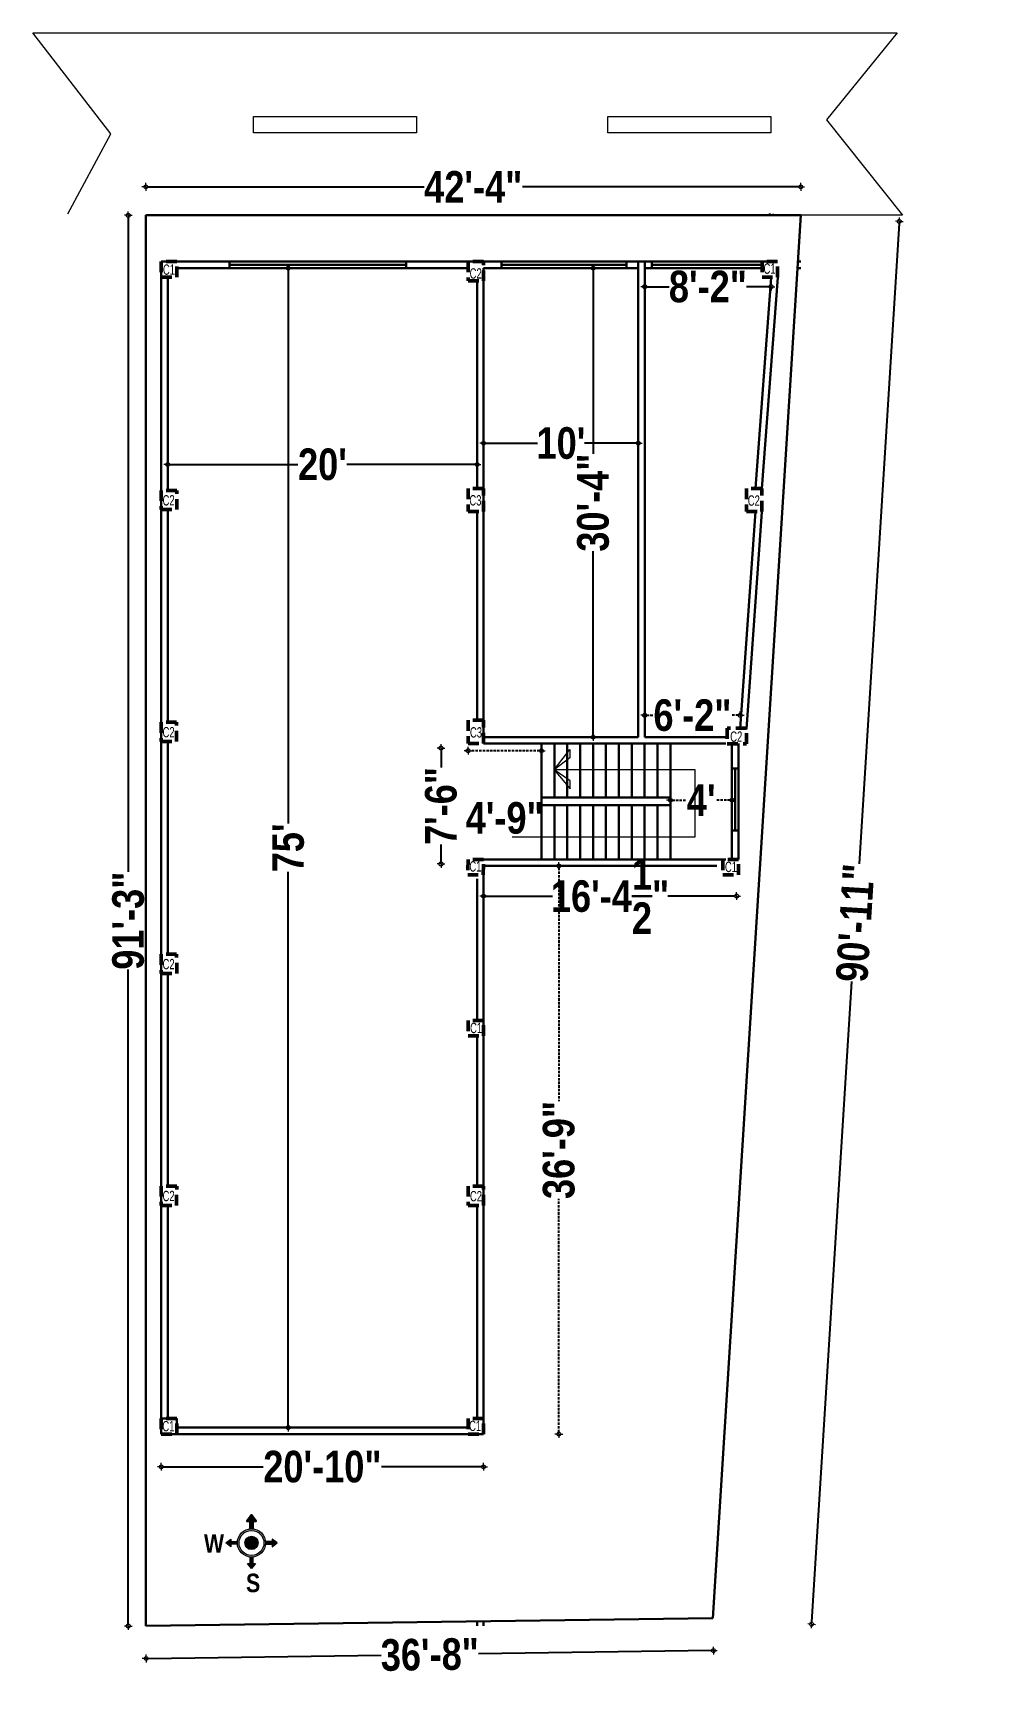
# Model space of a CAD drawing. Header units: inches. Extents: x 64086 to 138972, y -13497 to 16809.
# Drawn here: x 101070 to 101803, y -9722 to -8446 of the extents above; entities that cross this region are included whole.
import ezdxf

# ---------------------------------------------------------------- set-up
doc = ezdxf.new("R2010")
doc.units = ezdxf.units.IN
doc.header["$LTSCALE"] = 0.5
doc.header["$MEASUREMENT"] = 0
doc.header["$PDMODE"] = 2
doc.linetypes.add('DASHED', pattern=[0.75, 0.5, -0.25])
doc.linetypes.add('DASHED2', pattern=[0.375, 0.25, -0.125])
for name, color, linetype, lineweight in [('A-LINE', 252, 'Continuous', 15), ('A-TAXT', 250, 'Continuous', 25), ('Boundary', 6, 'DASHED', 50), ('DIM', 5, 'Continuous', 13), ('Light fixture', 5, 'Continuous', 13), ('pile', 243, 'DASHED2', 20), ('plant', 70, 'Continuous', 5), ('railing', 30, 'Continuous', 15), ('Sheet', 7, 'Continuous', 30), ('WALL', 7, 'Continuous', 30)]:
    doc.layers.add(name, color=color, linetype=linetype, lineweight=lineweight)
doc.layers.add('TEX', color=7, linetype='Continuous')
doc.styles.get("Standard").update_dxf_attribs({"font": 'ARIALNB.TTF'})
doc.styles.add('STYLE1', font='ARIALN.TTF', dxfattribs={"width": 0.8})
doc.dimstyles.new('Column Dim', dxfattribs={"dimtxt": 9, "dimasz": 1.5, "dimexe": 13.25, "dimexo": 11, "dimgap": 1, "dimtad": 0, "dimdec": 1, "dimzin": 0, "dimdsep": 46, "dimlunit": 4, "dimtxsty": 'Standard', "dimblk": 'DIM', "dimcen": 0, "dimse1": 1, "dimse2": 1, "dimclrd": 5, "dimclre": 5, "dimclrt": 7, "dimadec": 0, "dimazin": 0, "dimtfac": 1, "dimtdec": 1, "dimtofl": 0, "dimtmove": 2, "dimatfit": 3, "dimldrblk": 'DIM', "dimfxl": 1, "dimtolj": 1, "dimtzin": 0, "dimarcsym": 0})

# ---------------------------------------------------------------- blocks, each defined once
blk = doc.blocks.new('DIM')
at = {"layer": 'DIM'}
for q in [(-2, 0), (0, 2), (0, -2), (2, 0)]:
    blk.add_line((0, 0), q, dxfattribs=at)
blk.add_circle((0, 0), 1, dxfattribs=at)
blk = doc.blocks.new('*D670')
at = {"layer": 'Defpoints', "color": 0, "lineweight": 30, "ltscale": 15, "transparency": 16777216}
for p in [(101665.1, -8565.8), (101157.1, -8587.9), (101665.1, -8587.9)]:
    blk.add_point(p, dxfattribs=at)
at = {"layer": 'Sheet', "color": 5, "lineweight": -2, "ltscale": 15, "transparency": 16777216}
for p, q in [((101158.6, -8565.8), (101373, -8565.8)), ((101663.6, -8565.8), (101449.2, -8565.8))]:
    blk.add_line(p, q, dxfattribs=at)
at = {"layer": 'Sheet', "color": 5, "lineweight": -2, "ltscale": 15, "transparency": 16777216, "xscale": 1.5, "yscale": 1.5, "zscale": 1.5, "rotation": 180}
blk.add_blockref('DIM', (101157.1, -8565.8), dxfattribs=at)
at = {"layer": 'Sheet', "color": 5, "lineweight": -2, "ltscale": 15, "transparency": 16777216, "xscale": 1.5, "yscale": 1.5, "zscale": 1.5}
blk.add_blockref('DIM', (101665.1, -8565.8), dxfattribs=at)
at = {"layer": 'Sheet', "color": 7, "lineweight": 30, "ltscale": 15, "transparency": 16777216, "insert": (101411.1, -8565.8), "char_height": 24.5, "attachment_point": 5}
blk.add_mtext('\\A1;42\'-4"', dxfattribs=at)
blk = doc.blocks.new('*D671')
at = {"layer": 'Defpoints', "color": 0, "lineweight": 30, "ltscale": 15, "transparency": 16777216}
for p in [(101665.1, -8587.9), (101597, -9676.7), (101673.5, -9681.5)]:
    blk.add_point(p, dxfattribs=at)
at = {"layer": 'Sheet', "color": 5, "lineweight": -2, "ltscale": 15, "transparency": 16777216}
for p, q in [((101741.4, -8594.1), (101710.4, -9091.4)), ((101673.6, -9680), (101704.7, -9182.7))]:
    blk.add_line(p, q, dxfattribs=at)
at = {"layer": 'Sheet', "color": 5, "lineweight": -2, "ltscale": 15, "transparency": 16777216, "xscale": 1.5, "yscale": 1.5, "zscale": 1.5}
for p, rotation in [((101741.5, -8592.6), 86.42430191291139), ((101673.5, -9681.5), 266.4243019129113)]:
    blk.add_blockref('DIM', p, dxfattribs=dict(at, rotation=rotation))
at = {"layer": 'Sheet', "color": 7, "lineweight": 30, "ltscale": 15, "transparency": 16777216, "insert": (101707.5, -9137.1), "char_height": 24.5, "attachment_point": 5, "rotation": 86.4243}
blk.add_mtext('\\A1;90\'-11"', dxfattribs=at)
blk = doc.blocks.new('*D672')
at = {"layer": 'Defpoints', "color": 0, "lineweight": 30, "ltscale": 15, "transparency": 16777216}
for p in [(101597, -9676.7), (101157.1, -9682.9), (101597.4, -9702)]:
    blk.add_point(p, dxfattribs=at)
at = {"layer": 'Sheet', "color": 5, "lineweight": -2, "ltscale": 15, "transparency": 16777216}
for p, q in [((101158.9, -9708.1), (101339.6, -9705.6)), ((101595.9, -9702), (101415.2, -9704.6))]:
    blk.add_line(p, q, dxfattribs=at)
at = {"layer": 'Sheet', "color": 5, "lineweight": -2, "ltscale": 15, "transparency": 16777216, "xscale": 1.5, "yscale": 1.5, "zscale": 1.5}
for p, rotation in [((101157.4, -9708.1), 180.7974633505945), ((101597.4, -9702), 0.7974633505945603)]:
    blk.add_blockref('DIM', p, dxfattribs=dict(at, rotation=rotation))
at = {"layer": 'Sheet', "color": 7, "lineweight": 30, "ltscale": 15, "transparency": 16777216, "insert": (101377.4, -9705.1), "char_height": 24.5, "attachment_point": 5, "rotation": 0.7975}
blk.add_mtext('\\A1;36\'-8"', dxfattribs=at)
blk = doc.blocks.new('*D673')
at = {"layer": 'Defpoints', "color": 0, "lineweight": 30, "ltscale": 15, "transparency": 16777216}
for p in [(101143.5, -8587.9), (101157.1, -8587.9), (101157.1, -9682.9)]:
    blk.add_point(p, dxfattribs=at)
at = {"layer": 'Sheet', "color": 5, "lineweight": -2, "ltscale": 15, "transparency": 16777216}
for p, q in [((101143.5, -8589.4), (101143.5, -9097.4)), ((101143.5, -9681.4), (101143.5, -9173.3))]:
    blk.add_line(p, q, dxfattribs=at)
at = {"layer": 'Sheet', "color": 5, "lineweight": -2, "ltscale": 15, "transparency": 16777216, "xscale": 1.5, "yscale": 1.5, "zscale": 1.5}
for p, rotation in [((101143.5, -8587.9), 90), ((101143.5, -9682.9), 270)]:
    blk.add_blockref('DIM', p, dxfattribs=dict(at, rotation=rotation))
at = {"layer": 'Sheet', "color": 7, "lineweight": 30, "ltscale": 15, "transparency": 16777216, "insert": (101143.5, -9135.4), "char_height": 24.5, "attachment_point": 5, "rotation": 90}
blk.add_mtext('\\A1;91\'-3"', dxfattribs=at)
blk = doc.blocks.new('*D682')
at = {"layer": 'Defpoints', "color": 0, "lineweight": 30, "ltscale": 15, "transparency": 16777216}
for p in [(101202.6, -8628.9), (101202.6, -9528.9), (101267.6, -9528.9)]:
    blk.add_point(p, dxfattribs=at)
at = {"layer": 'railing', "color": 5, "lineweight": -2, "ltscale": 15, "transparency": 16777216}
for p, q in [((101267.6, -8630.4), (101267.6, -9060.1)), ((101267.6, -9527.4), (101267.6, -9097.6))]:
    blk.add_line(p, q, dxfattribs=at)
at = {"layer": 'railing', "color": 5, "lineweight": -2, "ltscale": 15, "transparency": 16777216, "xscale": 1.5, "yscale": 1.5, "zscale": 1.5}
for p, rotation in [((101267.6, -8628.9), 90), ((101267.6, -9528.9), 270)]:
    blk.add_blockref('DIM', p, dxfattribs=dict(at, rotation=rotation))
at = {"layer": 'railing', "color": 7, "lineweight": 30, "ltscale": 15, "transparency": 16777216, "insert": (101267.6, -9078.9), "char_height": 24.5, "attachment_point": 5, "rotation": 90}
blk.add_mtext("\\A1;75'", dxfattribs=at)
blk = doc.blocks.new('*D683')
at = {"layer": 'Defpoints', "color": 0, "lineweight": 30, "ltscale": 15, "transparency": 16777216}
for p in [(101174.1, -8771.8), (101414.1, -8771.8), (101414.1, -8781.3)]:
    blk.add_point(p, dxfattribs=at)
at = {"layer": 'railing', "color": 5, "lineweight": -2, "ltscale": 15, "transparency": 16777216}
for p, q in [((101175.6, -8781.3), (101275.1, -8781.3)), ((101412.6, -8781.3), (101313.1, -8781.3))]:
    blk.add_line(p, q, dxfattribs=at)
at = {"layer": 'railing', "color": 5, "lineweight": -2, "ltscale": 15, "transparency": 16777216, "xscale": 1.5, "yscale": 1.5, "zscale": 1.5, "rotation": 180}
blk.add_blockref('DIM', (101174.1, -8781.3), dxfattribs=at)
at = {"layer": 'railing', "color": 5, "lineweight": -2, "ltscale": 15, "transparency": 16777216, "xscale": 1.5, "yscale": 1.5, "zscale": 1.5}
blk.add_blockref('DIM', (101414.1, -8781.3), dxfattribs=at)
at = {"layer": 'railing', "color": 7, "lineweight": 30, "ltscale": 15, "transparency": 16777216, "insert": (101294.1, -8781.3), "char_height": 24.5, "attachment_point": 5}
blk.add_mtext("\\A1;20'", dxfattribs=at)
blk = doc.blocks.new('*D684')
at = {"layer": 'Defpoints', "color": 0, "lineweight": 30, "ltscale": 15, "transparency": 16777216}
for p in [(101539.1, -8764.8), (101419.1, -8781.3), (101539.1, -8781.3)]:
    blk.add_point(p, dxfattribs=at)
at = {"layer": 'railing', "color": 5, "lineweight": -2, "ltscale": 15, "transparency": 16777216}
for p, q in [((101420.6, -8764.8), (101460.9, -8764.8)), ((101537.6, -8764.8), (101497.3, -8764.8))]:
    blk.add_line(p, q, dxfattribs=at)
at = {"layer": 'railing', "color": 5, "lineweight": -2, "ltscale": 15, "transparency": 16777216, "xscale": 1.5, "yscale": 1.5, "zscale": 1.5, "rotation": 180}
blk.add_blockref('DIM', (101419.1, -8764.8), dxfattribs=at)
at = {"layer": 'railing', "color": 5, "lineweight": -2, "ltscale": 15, "transparency": 16777216, "xscale": 1.5, "yscale": 1.5, "zscale": 1.5}
blk.add_blockref('DIM', (101539.1, -8764.8), dxfattribs=at)
at = {"layer": 'railing', "color": 7, "lineweight": 30, "ltscale": 15, "transparency": 16777216, "insert": (101479.1, -8764.8), "char_height": 24.5, "attachment_point": 5}
blk.add_mtext("\\A1;10'", dxfattribs=at)
blk = doc.blocks.new('*D685')
at = {"layer": 'Defpoints', "color": 0, "lineweight": 30, "ltscale": 15, "transparency": 16777216}
for p in [(101491.1, -8628.9), (101487.5, -8992.9), (101504.1, -8992.9)]:
    blk.add_point(p, dxfattribs=at)
at = {"layer": 'railing', "color": 5, "lineweight": -2, "ltscale": 15, "transparency": 16777216}
for p, q in [((101504.1, -8630.4), (101504.1, -8773)), ((101504.1, -8991.4), (101504.1, -8848.7))]:
    blk.add_line(p, q, dxfattribs=at)
at = {"layer": 'railing', "color": 5, "lineweight": -2, "ltscale": 15, "transparency": 16777216, "xscale": 1.5, "yscale": 1.5, "zscale": 1.5}
for p, rotation in [((101504.1, -8628.9), 90), ((101504.1, -8992.9), 270)]:
    blk.add_blockref('DIM', p, dxfattribs=dict(at, rotation=rotation))
at = {"layer": 'railing', "color": 7, "lineweight": 30, "ltscale": 15, "transparency": 16777216, "insert": (101504.1, -8810.9), "char_height": 24.5, "attachment_point": 5, "rotation": 90}
blk.add_mtext('\\A1;30\'-4"', dxfattribs=at)
blk = doc.blocks.new('*D686')
at = {"layer": 'Defpoints', "color": 0, "lineweight": 30, "ltscale": 15, "transparency": 16777216}
for p in [(101544.1, -8641.9), (101544.1, -8643.3), (101642.1, -8641.9)]:
    blk.add_point(p, dxfattribs=at)
at = {"layer": 'railing', "color": 5, "lineweight": -2, "ltscale": 15, "transparency": 16777216}
for p, q in [((101545.6, -8643.3), (101563.1, -8643.3)), ((101640.6, -8643.3), (101623.1, -8643.3))]:
    blk.add_line(p, q, dxfattribs=at)
at = {"layer": 'railing', "color": 5, "lineweight": -2, "ltscale": 15, "transparency": 16777216, "xscale": 1.5, "yscale": 1.5, "zscale": 1.5, "rotation": 180}
blk.add_blockref('DIM', (101544.1, -8643.3), dxfattribs=at)
at = {"layer": 'railing', "color": 5, "lineweight": -2, "ltscale": 15, "transparency": 16777216, "xscale": 1.5, "yscale": 1.5, "zscale": 1.5}
blk.add_blockref('DIM', (101642.1, -8643.3), dxfattribs=at)
at = {"layer": 'railing', "color": 7, "lineweight": 30, "ltscale": 15, "transparency": 16777216, "insert": (101593.1, -8643.3), "char_height": 24.5, "attachment_point": 5}
blk.add_mtext('\\A1;8\'-2"', dxfattribs=at)
blk = doc.blocks.new('*D688')
at = {"layer": 'Defpoints', "color": 0, "lineweight": 30, "ltscale": 15, "transparency": 16777216}
for p in [(101386.1, -9001.4), (101386.1, -9091.4), (101386.1, -9091.4)]:
    blk.add_point(p, dxfattribs=at)
at = {"layer": 'railing', "color": 5, "lineweight": -2, "ltscale": 15, "transparency": 16777216}
for p, q in [((101386.1, -9002.9), (101386.1, -9016.4)), ((101386.1, -9089.9), (101386.1, -9076.4))]:
    blk.add_line(p, q, dxfattribs=at)
at = {"layer": 'railing', "color": 5, "lineweight": -2, "ltscale": 15, "transparency": 16777216, "xscale": 1.5, "yscale": 1.5, "zscale": 1.5}
for p, rotation in [((101386.1, -9001.4), 90), ((101386.1, -9091.4), 270)]:
    blk.add_blockref('DIM', p, dxfattribs=dict(at, rotation=rotation))
at = {"layer": 'railing', "color": 7, "lineweight": 30, "ltscale": 15, "transparency": 16777216, "insert": (101386.1, -9046.4), "char_height": 24.5, "attachment_point": 5, "rotation": 90}
blk.add_mtext('\\A1;7\'-6"', dxfattribs=at)
blk = doc.blocks.new('*D689')
at = {"layer": 'Defpoints', "color": 0, "lineweight": 30, "ltscale": 15, "transparency": 16777216}
for p in [(101419.1, -8997.9), (101615.4, -9087.9), (101615.4, -9116.3)]:
    blk.add_point(p, dxfattribs=at)
at = {"layer": 'railing', "color": 5, "lineweight": -2, "ltscale": 15, "transparency": 16777216}
for p, q in [((101420.6, -9116.3), (101472.5, -9116.3)), ((101613.9, -9116.3), (101561.9, -9116.3))]:
    blk.add_line(p, q, dxfattribs=at)
at = {"layer": 'railing', "color": 5, "lineweight": -2, "ltscale": 15, "transparency": 16777216, "xscale": 1.5, "yscale": 1.5, "zscale": 1.5, "rotation": 180}
blk.add_blockref('DIM', (101419.1, -9116.3), dxfattribs=at)
at = {"layer": 'railing', "color": 5, "lineweight": -2, "ltscale": 15, "transparency": 16777216, "xscale": 1.5, "yscale": 1.5, "zscale": 1.5}
blk.add_blockref('DIM', (101615.4, -9116.3), dxfattribs=at)
at = {"layer": 'railing', "color": 7, "lineweight": 30, "ltscale": 15, "transparency": 16777216, "insert": (101517.2, -9116.3), "char_height": 24.5, "attachment_point": 5}
blk.add_mtext('\\A1;16\'-4{\\H1x;\\S1/2;}"', dxfattribs=at)
blk = doc.blocks.new('*D690')
at = {"layer": 'Defpoints', "color": 0, "lineweight": 30, "ltscale": 15, "transparency": 16777216}
for p in [(101169.1, -9533.9), (101419.1, -9533.9), (101419.1, -9559.3)]:
    blk.add_point(p, dxfattribs=at)
at = {"layer": 'railing', "color": 5, "lineweight": -2, "ltscale": 15, "transparency": 16777216}
for p, q in [((101170.6, -9559.3), (101248.2, -9559.3)), ((101417.6, -9559.3), (101339.9, -9559.3))]:
    blk.add_line(p, q, dxfattribs=at)
at = {"layer": 'railing', "color": 5, "lineweight": -2, "ltscale": 15, "transparency": 16777216, "xscale": 1.5, "yscale": 1.5, "zscale": 1.5, "rotation": 180}
blk.add_blockref('DIM', (101169.1, -9559.3), dxfattribs=at)
at = {"layer": 'railing', "color": 5, "lineweight": -2, "ltscale": 15, "transparency": 16777216, "xscale": 1.5, "yscale": 1.5, "zscale": 1.5}
blk.add_blockref('DIM', (101419.1, -9559.3), dxfattribs=at)
at = {"layer": 'railing', "color": 7, "lineweight": 30, "ltscale": 15, "transparency": 16777216, "insert": (101294.1, -9559.3), "char_height": 24.5, "attachment_point": 5}
blk.add_mtext('\\A1;20\'-10"', dxfattribs=at)
blk = doc.blocks.new('*D698')
at = {"layer": 'Defpoints', "color": 0, "lineweight": 30, "ltscale": 15, "transparency": 16777216}
for p in [(101414.1, -9092.9), (102163.8, -9316.1), (102131.5, -9522.1), (102163.8, -9522.1), (101414.1, -9533.9), (101477.5, -9533.9)]:
    blk.add_point(p, dxfattribs=at)
at = {"layer": 'pile', "color": 5, "lineweight": -2, "ltscale": 15, "transparency": 16777216}
for p, q in [((101477.5, -9094.4), (101477.5, -9275.5)), ((101477.5, -9532.4), (101477.5, -9351.2))]:
    blk.add_line(p, q, dxfattribs=at)
at = {"layer": 'plant', "color": 5, "lineweight": -2, "ltscale": 15, "transparency": 16777216}
for p, q in [((102131.5, -9317.6), (102131.5, -9381.8)), ((102131.5, -9520.6), (102131.5, -9456.3))]:
    blk.add_line(p, q, dxfattribs=at)
at = {"layer": 'pile', "color": 5, "lineweight": -2, "ltscale": 15, "transparency": 16777216, "xscale": 1.5, "yscale": 1.5, "zscale": 1.5}
for p, rotation in [((101477.5, -9092.9), 90), ((101477.5, -9533.9), 270)]:
    blk.add_blockref('DIM', p, dxfattribs=dict(at, rotation=rotation))
at = {"layer": 'plant', "color": 5, "lineweight": -2, "ltscale": 15, "transparency": 16777216, "xscale": 1.5, "yscale": 1.5, "zscale": 1.5}
for p, rotation in [((102131.5, -9316.1), 90), ((102131.5, -9522.1), 270)]:
    blk.add_blockref('DIM', p, dxfattribs=dict(at, rotation=rotation))
at = {"layer": 'pile', "color": 7, "lineweight": 30, "ltscale": 15, "transparency": 16777216, "insert": (101477.5, -9313.4), "char_height": 24.5, "attachment_point": 5, "rotation": 90}
blk.add_mtext('\\A1;36\'-9"', dxfattribs=at)
at = {"layer": 'plant', "color": 7, "lineweight": 30, "ltscale": 15, "transparency": 16777216, "insert": (102131.5, -9419.1), "char_height": 24.5, "attachment_point": 5, "rotation": 90}
blk.add_mtext('\\A1;17\'-2"', dxfattribs=at)
blk = doc.blocks.new('*D699')
at = {"layer": 'Defpoints', "color": 0, "lineweight": 30, "ltscale": 15, "transparency": 16777216}
for p in [(101564, -9007.4), (101611.8, -9007.4), (101611.8, -9041.9), (102125, -9091.1), (102163.8, -9091.1), (102163.8, -9298.1)]:
    blk.add_point(p, dxfattribs=at)
at = {"layer": 'pile', "color": 5, "lineweight": -2, "ltscale": 15, "transparency": 16777216}
for p, q in [((101565.5, -9041.9), (101576.6, -9041.9)), ((101610.3, -9041.9), (101599.1, -9041.9))]:
    blk.add_line(p, q, dxfattribs=at)
at = {"layer": 'plant', "color": 5, "lineweight": -2, "ltscale": 15, "transparency": 16777216}
for p, q in [((102125, -9092.6), (102125, -9157.3)), ((102125, -9296.6), (102125, -9231.8))]:
    blk.add_line(p, q, dxfattribs=at)
at = {"layer": 'pile', "color": 5, "lineweight": -2, "ltscale": 15, "transparency": 16777216, "xscale": 1.5, "yscale": 1.5, "zscale": 1.5, "rotation": 180}
blk.add_blockref('DIM', (101564, -9041.9), dxfattribs=at)
at = {"layer": 'pile', "color": 5, "lineweight": -2, "ltscale": 15, "transparency": 16777216, "xscale": 1.5, "yscale": 1.5, "zscale": 1.5}
blk.add_blockref('DIM', (101611.8, -9041.9), dxfattribs=at)
at = {"layer": 'plant', "color": 5, "lineweight": -2, "ltscale": 15, "transparency": 16777216, "xscale": 1.5, "yscale": 1.5, "zscale": 1.5}
for p, rotation in [((102125, -9091.1), 90), ((102125, -9298.1), 270)]:
    blk.add_blockref('DIM', p, dxfattribs=dict(at, rotation=rotation))
at = {"layer": 'pile', "color": 7, "lineweight": 30, "ltscale": 15, "transparency": 16777216, "insert": (101587.9, -9041.9), "char_height": 24.5, "attachment_point": 5}
blk.add_mtext("\\A1;4'", dxfattribs=at)
at = {"layer": 'plant', "color": 7, "lineweight": 30, "ltscale": 15, "transparency": 16777216, "insert": (102125, -9194.6), "char_height": 24.5, "attachment_point": 5, "rotation": 90}
blk.add_mtext('\\A1;17\'-3"', dxfattribs=at)
blk = doc.blocks.new('*D700')
at = {"layer": 'Defpoints', "color": 0, "lineweight": 30, "ltscale": 15, "transparency": 16777216}
for p in [(102109, -8869.1), (102163.8, -8869.1), (101407.1, -8997.9), (101407.1, -9003.5), (101464, -8997.9), (102163.8, -9067.1)]:
    blk.add_point(p, dxfattribs=at)
at = {"layer": 'pile', "color": 5, "lineweight": -2, "ltscale": 15, "transparency": 16777216}
blk.add_line((101462.5, -9003.5), (101408.6, -9003.5), dxfattribs=at)
at = {"layer": 'plant', "color": 5, "lineweight": -2, "ltscale": 15, "transparency": 16777216}
for p, q in [((102109, -8870.6), (102109, -8930.8)), ((102109, -9065.6), (102109, -9005.3))]:
    blk.add_line(p, q, dxfattribs=at)
at = {"layer": 'pile', "color": 5, "lineweight": -2, "ltscale": 15, "transparency": 16777216, "xscale": 1.5, "yscale": 1.5, "zscale": 1.5, "rotation": 180}
blk.add_blockref('DIM', (101407.1, -9003.5), dxfattribs=at)
at = {"layer": 'pile', "color": 5, "lineweight": -2, "ltscale": 15, "transparency": 16777216, "xscale": 1.5, "yscale": 1.5, "zscale": 1.5}
blk.add_blockref('DIM', (101464, -9003.5), dxfattribs=at)
at = {"layer": 'plant', "color": 5, "lineweight": -2, "ltscale": 15, "transparency": 16777216, "xscale": 1.5, "yscale": 1.5, "zscale": 1.5}
for p, rotation in [((102109, -8869.1), 90), ((102109, -9067.1), 270)]:
    blk.add_blockref('DIM', p, dxfattribs=dict(at, rotation=rotation))
at = {"layer": 'pile', "color": 7, "lineweight": 30, "ltscale": 15, "transparency": 16777216, "insert": (101435.5, -9055.8), "char_height": 24.5, "attachment_point": 5}
blk.add_mtext('\\A1;4\'-9"', dxfattribs=at)
at = {"layer": 'plant', "color": 7, "lineweight": 30, "ltscale": 15, "transparency": 16777216, "insert": (102109, -8968.1), "char_height": 24.5, "attachment_point": 5, "rotation": 90}
blk.add_mtext('\\A1;16\'-6"', dxfattribs=at)
blk = doc.blocks.new('*D703')
at = {"layer": 'Defpoints', "color": 0, "lineweight": 30, "ltscale": 15, "transparency": 16777216}
for p in [(102391.8, -8642.1), (102342.1, -8845.6), (102377.2, -8848.1), (101544.1, -8976), (101544.1, -8986.3), (101618.1, -8986.3)]:
    blk.add_point(p, dxfattribs=at)
at = {"layer": 'pile', "color": 5, "lineweight": -2, "ltscale": 15, "transparency": 16777216}
for p, q in [((101545.6, -8976), (101551.1, -8976)), ((101616.6, -8976), (101611.1, -8976))]:
    blk.add_line(p, q, dxfattribs=at)
at = {"layer": 'plant', "color": 5, "lineweight": -2, "ltscale": 15, "transparency": 16777216}
for p, q in [((102356.6, -8641.1), (102352.6, -8698)), ((102342.2, -8844.1), (102346.2, -8787.2))]:
    blk.add_line(p, q, dxfattribs=at)
at = {"layer": 'pile', "color": 5, "lineweight": -2, "ltscale": 15, "transparency": 16777216, "xscale": 1.5, "yscale": 1.5, "zscale": 1.5, "rotation": 180}
blk.add_blockref('DIM', (101544.1, -8976), dxfattribs=at)
at = {"layer": 'pile', "color": 5, "lineweight": -2, "ltscale": 15, "transparency": 16777216, "xscale": 1.5, "yscale": 1.5, "zscale": 1.5}
blk.add_blockref('DIM', (101618.1, -8976), dxfattribs=at)
at = {"layer": 'plant', "color": 5, "lineweight": -2, "ltscale": 15, "transparency": 16777216, "xscale": 1.5, "yscale": 1.5, "zscale": 1.5}
for p, rotation in [((102356.7, -8639.6), 85.93314187340874), ((102342.1, -8845.6), 265.9331418734088)]:
    blk.add_blockref('DIM', p, dxfattribs=dict(at, rotation=rotation))
at = {"layer": 'pile', "color": 7, "lineweight": 30, "ltscale": 15, "transparency": 16777216, "insert": (101581.1, -8976), "char_height": 24.5, "attachment_point": 5}
blk.add_mtext('\\A1;6\'-2"', dxfattribs=at)
at = {"layer": 'plant', "color": 7, "lineweight": 30, "ltscale": 15, "transparency": 16777216, "insert": (102349.4, -8742.6), "char_height": 24.5, "attachment_point": 5, "rotation": 85.9331}
blk.add_mtext('\\A1;17\'-2{\\H1x;\\S1/2;}"', dxfattribs=at)

msp = doc.modelspace()

# ---------------------------------------------------------------- hatches: boundary and pattern name
at = {"layer": 'A-LINE', "ltscale": 5}
for color, points in [(1, [(101237.88, -9607.49, -0.0230145), (101239.09, -9607.44, -0.0230145), (101240.3, -9607.49), (101240.3, -9601.43), (101242.71, -9601.43), (101239.09, -9596.64), (101235.46, -9601.43), (101237.88, -9601.43)]), (256, [(101228.18, -9617.38, 0.0460534), (101228.18, -9619.4), (101223.13, -9619.4), (101223.13, -9621.41), (101219.14, -9618.39), (101223.13, -9615.37), (101223.13, -9617.38)]), (1, [(101239.09, -9614.52, 1), (101239.09, -9622.26, 1)]), (256, [(101249.99, -9617.38, -0.0460534), (101249.99, -9619.4), (101255.04, -9619.4), (101255.04, -9621.41), (101259.04, -9618.39), (101255.04, -9615.37), (101255.04, -9617.38)]), (256, [(101238.08, -9629.3, 0.0460534), (101240.09, -9629.3), (101240.09, -9634.35), (101242.11, -9634.35), (101239.09, -9638.34), (101236.07, -9634.35), (101238.08, -9634.35)])]:
    msp.add_hatch(color=color, dxfattribs=at).paths.add_polyline_path(points)
h = msp.add_hatch(color=256, dxfattribs=at)
h.paths.add_polyline_path([(101228.13, -9618.39), (101229.42, -9618.39, -0.4142136), (101239.09, -9608.73), (101239.09, -9607.44, 0.4142136)])
h.paths.add_polyline_path([(101229.42, -9618.39), (101228.13, -9618.39, 0.4142136), (101239.09, -9629.34), (101239.09, -9628.06, -0.4142136)])
h.paths.add_polyline_path([(101250.04, -9618.39), (101248.75, -9618.39, -0.4142136), (101239.09, -9628.06), (101239.09, -9629.34, 0.4142136)])
h.paths.add_polyline_path([(101248.75, -9618.39), (101250.04, -9618.39, 0.4142136), (101239.09, -9607.44), (101239.09, -9608.73, -0.4142136)])
h = msp.add_hatch(color=256, dxfattribs=at)
h.paths.add_polyline_path([(101235.22, -9618.39), (101233.93, -9618.39, 0.4142136), (101239.09, -9623.54), (101239.09, -9622.26, -0.4142136)])
h.paths.add_polyline_path([(101239.09, -9622.26), (101239.09, -9623.54, 0.4142136), (101244.24, -9618.39), (101242.95, -9618.39, -0.4142136)])
h.paths.add_polyline_path([(101242.95, -9618.39), (101244.24, -9618.39, 0.4142136), (101239.09, -9613.24), (101239.09, -9614.52, -0.4142136)])
h.paths.add_polyline_path([(101239.09, -9614.52), (101239.09, -9613.24, 0.4142136), (101233.93, -9618.39), (101235.22, -9618.39, -0.4142136)])

# ---------------------------------------------------------------- linework, layer by layer
for points in [[(101228.18, -9619.4), (101223.13, -9619.4), (101223.13, -9621.41), (101219.14, -9618.39), (101223.13, -9615.37), (101223.13, -9617.38), (101228.18, -9617.38)], [(101249.99, -9619.4), (101255.04, -9619.4), (101255.04, -9621.41), (101259.04, -9618.39), (101255.04, -9615.37), (101255.04, -9617.38), (101249.99, -9617.38)], [(101240.09, -9629.3), (101240.09, -9634.35), (101242.11, -9634.35), (101239.09, -9638.34), (101236.07, -9634.35), (101238.08, -9634.35), (101238.08, -9629.3)]]:
    msp.add_lwpolyline(points, dxfattribs=at)
for radius in [10.95, 9.66, 5.15, 3.87]:
    msp.add_circle((101239.09, -9618.39), radius, dxfattribs=at)
at = {"layer": 'A-TAXT', "color": 1}
msp.add_lwpolyline([(101240.3, -9607.49), (101240.3, -9601.43), (101242.71, -9601.43), (101239.09, -9596.64), (101235.46, -9601.43), (101237.88, -9601.43), (101237.88, -9607.49)], dxfattribs=at)
at = {"layer": 'Boundary', "color": 1, "ltscale": 33}
for points in [[(101169.07, -8635.87), (101181.07, -8635.87), (101181.07, -8623.87), (101169.07, -8623.87)], [(101407.07, -8638.87), (101419.07, -8638.87), (101419.07, -8623.87), (101407.07, -8623.87)], [(101635.07, -8635.87), (101647.07, -8635.87), (101647.07, -8623.87), (101635.07, -8623.87)], [(101407.07, -8817.87), (101419.07, -8817.87), (101419.07, -8799.87), (101407.07, -8799.87)], [(101623, -8817.87), (101635, -8817.87), (101635, -8799.87), (101623, -8799.87)], [(101169.07, -8816.37), (101181.07, -8816.37), (101181.07, -8801.37), (101169.07, -8801.37)], [(101168.98, -8996.37), (101180.98, -8996.37), (101181.04, -8981.37), (101169.04, -8981.37)], [(101407.07, -8997.87), (101419.07, -8997.87), (101419.07, -8979.87), (101407.07, -8979.87)], [(101623.1, -8998.08), (101623.12, -8986.08), (101608.12, -8986.02), (101608.1, -8998.02)], [(101406.77, -9099.88), (101418.77, -9099.88), (101419.07, -9087.87), (101407.07, -9087.87)], [(101604.76, -9099.87), (101616.76, -9099.87), (101616.76, -9087.87), (101604.76, -9087.87)], [(101169.07, -9176.37), (101181.07, -9176.37), (101181.04, -9161.37), (101169.04, -9161.37)], [(101407.07, -9224.88), (101419.07, -9224.88), (101419.07, -9212.88), (101407.07, -9212.88)], [(101168.98, -9356.37), (101180.98, -9356.37), (101181.07, -9341.37), (101169.07, -9341.37)], [(101407.07, -9356.37), (101419.07, -9356.37), (101419.07, -9341.37), (101407.07, -9341.37)], [(101169.07, -9533.87), (101181.07, -9533.87), (101181.07, -9521.87), (101169.07, -9521.87)], [(101407.07, -9533.87), (101419.07, -9533.87), (101419.07, -9521.87), (101407.07, -9521.87)]]:
    msp.add_lwpolyline(points, close=True, dxfattribs=at)
at = {"layer": 'Light fixture', "lineweight": 30, "ltscale": 15}
msp.add_line((101614.26, -9017.37), (101614.26, -9065.29), dxfattribs=at)
msp.add_lwpolyline([(101611.76, -9017.37), (101616.76, -9017.37), (101616.76, -9065.29), (101611.76, -9065.29)], close=True, dxfattribs=at)
at = {"layer": 'plant'}
for p, q in [((101069.53, -8446.27), (101740.03, -8446.27)), ((101130.03, -8524.77), (101069.53, -8446.27)), ((101740.03, -8446.27), (101685.03, -8513.77)), ((101685.03, -8513.77), (101744.03, -8587.87)), ((101096.53, -8586.77), (101130.03, -8524.77)), ((101744.03, -8587.87), (101665.07, -8587.87))]:
    msp.add_line(p, q, dxfattribs=at)
for points in [[(101240.53, -8511.27), (101367.03, -8511.27), (101367.03, -8523.77), (101240.53, -8523.77)], [(101515.53, -8511.27), (101642.03, -8511.27), (101642.03, -8523.77), (101515.53, -8523.77)]]:
    msp.add_lwpolyline(points, close=True, dxfattribs=at)
at = {"layer": 'railing', "lineweight": 30, "ltscale": 15}
for p, q in [((101222.07, -8626.37), (101359.07, -8626.37)), ((101433.07, -8626.37), (101530.07, -8626.37)), ((101549.57, -8626.37), (101635.07, -8626.37))]:
    msp.add_line(p, q, dxfattribs=at)
for points in [[(101222.07, -8623.87), (101359.07, -8623.87), (101359.07, -8628.87), (101222.07, -8628.87)], [(101433.07, -8623.87), (101530.07, -8623.87), (101530.07, -8628.87), (101433.07, -8628.87)], [(101549.57, -8623.87), (101635.07, -8623.87), (101635.07, -8628.87), (101549.57, -8628.87)]]:
    msp.add_lwpolyline(points, close=True, dxfattribs=at)
at = {"layer": 'railing'}
msp.add_lwpolyline([(101441.32, -9070.23), (101583.32, -9070.23), (101583.32, -9018.23), (101473.82, -9018.23), (101486.18, -9033.18), (101486.18, -9026.91), (101473.82, -9018.23), (101486, -9002.58), (101486, -9009.08), (101473.82, -9018.23)], dxfattribs=at)
at = {"layer": 'TEX', "lineweight": 30, "ltscale": 15}
msp.add_lwpolyline([(101169.07, -9533.87), (101181.07, -9533.87), (101181.07, -9521.87), (101169.07, -9521.87)], close=True, dxfattribs=at)
at = {"layer": 'WALL', "lineweight": 30, "ltscale": 15}
for p, q in [((101157.07, -8587.87), (101665.07, -8587.87)), ((101157.07, -8587.87), (101157.07, -9682.87)), ((101597.03, -9676.75), (101665.07, -8587.87)), ((101641.03, -8587.87), (101641.12, -8586.37)), ((101644.04, -8587.87), (101644.11, -8586.79)), ((101649.05, -8587.87), (101649.1, -8587.11)), ((101169.07, -8623.87), (101169.07, -9533.87)), ((101169.07, -8623.87), (101646.8, -8623.87)), ((101181.07, -8628.87), (101407.07, -8628.87)), ((101419.07, -8628.87), (101539.07, -8628.87)), ((101419.07, -8628.87), (101419.07, -8997.87)), ((101539.07, -8623.87), (101539.07, -8992.87)), ((101544.07, -8623.87), (101544.07, -8992.87)), ((101544.07, -8628.87), (101635.07, -8628.87)), ((101662.51, -8628.87), (101665.07, -8628.87)), ((101662.82, -8623.87), (101665.07, -8623.87)), ((101662.82, -8623.87), (101665.07, -8623.87)), ((101174.07, -8636.8), (101174.07, -8801.37)), ((101414.07, -8638.87), (101414.07, -8799.87)), ((101642.27, -8636.06), (101630.02, -8799.68)), ((101647.28, -8636.06), (101635.01, -8800.06)), ((101174.07, -8816.37), (101174.07, -8981.37)), ((101174.07, -8817.87), (101174.07, -8844.87)), ((101414.07, -8817.87), (101414.07, -8979.87)), ((101414.07, -8820.87), (101414.07, -8844.87)), ((101630.02, -8817.71), (101618.13, -8986.3)), ((101635.01, -8818.06), (101623.12, -8986.65)), ((101174.07, -8996.37), (101174.07, -9161.37)), ((101174.07, -8997.87), (101174.07, -9069.87)), ((101419.07, -8992.87), (101539.07, -8992.87)), ((101419.07, -8997.87), (101606.98, -8997.87)), ((101463.99, -9087.87), (101463.99, -8997.87)), ((101468.99, -8992.87), (101472.07, -8992.87)), ((101473.99, -9039.87), (101473.99, -8997.87)), ((101483.99, -9039.87), (101483.99, -8997.87)), ((101493.99, -9039.87), (101493.99, -8997.87)), ((101503.99, -9039.87), (101503.99, -8997.87)), ((101513.99, -9039.87), (101513.99, -8997.87)), ((101523.99, -9039.87), (101523.99, -8997.87)), ((101526.15, -8992.87), (101539.07, -8992.87)), ((101533.99, -9039.87), (101533.99, -8997.87)), ((101543.99, -9039.87), (101543.99, -8997.87)), ((101544.07, -8992.87), (101608.11, -8992.87)), ((101553.99, -9039.87), (101553.99, -8997.87)), ((101563.99, -9087.87), (101563.99, -8997.87)), ((101611.76, -9087.86), (101611.76, -8997.86)), ((101616.76, -9087.86), (101616.76, -8997.86)), ((101534.07, -9018.23), (101534.07, -9039.87)), ((101463.99, -9039.87), (101563.99, -9039.87)), ((101463.99, -9045.87), (101563.99, -9045.87)), ((101473.99, -9087.87), (101473.99, -9045.87)), ((101483.99, -9087.87), (101483.99, -9045.87)), ((101493.99, -9087.87), (101493.99, -9045.87)), ((101503.99, -9087.87), (101503.99, -9045.87)), ((101513.99, -9087.87), (101513.99, -9045.87)), ((101523.99, -9087.87), (101523.99, -9045.87)), ((101533.99, -9087.87), (101533.99, -9045.87)), ((101534.07, -9045.87), (101534.07, -9079.56)), ((101543.99, -9087.87), (101543.99, -9045.87)), ((101553.99, -9087.87), (101553.99, -9045.87)), ((101414.07, -9087.87), (101606.98, -9087.87)), ((101419.05, -9092.87), (101599.98, -9092.87)), ((101419.07, -9092.87), (101419.07, -9533.87)), ((101414.07, -9102.87), (101414.07, -9212.88)), ((101174.07, -9176.37), (101174.07, -9341.37)), ((101174.07, -9177.87), (101174.07, -9294.87)), ((101414.07, -9224.88), (101414.07, -9294.87)), ((101414.07, -9225.44), (101414.07, -9341.37)), ((101174.07, -9356.37), (101174.07, -9520.94)), ((101414.07, -9356.37), (101414.07, -9520.68)), ((101169.07, -9533.87), (101419.07, -9533.87)), ((101181.07, -9528.87), (101407.07, -9528.87)), ((101156.67, -9653.87), (101157.07, -9653.87)), ((101156.74, -9658.87), (101157.07, -9658.87)), ((101156.74, -9658.87), (101157.07, -9658.87)), ((101157.07, -9682.87), (101597.03, -9676.75)), ((101414.07, -9679.29), (101414.07, -9682.87)), ((101419.07, -9679.22), (101419.07, -9682.87)), ((101181.07, -9682.54), (101181.07, -9682.87))]:
    msp.add_line(p, q, dxfattribs=at)

# ---------------------------------------------------------------- texts
at = {"layer": 'A-TAXT', "color": 1, "char_height": 14.4144, "attachment_point": 7}
for s, insert in [('{\\fSwis721 Cn BT|b1|i0|c0|p34;\\C256;W}', (101202.21, -9626.02)), ('{\\fSwis721 Cn BT|b1|i0|c0|p34;\\C256;S}', (101234.83, -9656.85))]:
    msp.add_mtext(s, dxfattribs=dict(at, insert=insert))
at = {"layer": 'plant', "char_height": 8, "width": 62.6443, "attachment_point": 8, "style": 'STYLE1'}
for s, insert in [('C1', (101175.07, -8634.14)), ('C2', (101412.99, -8637.13)), ('C1', (101640.92, -8633.39)), ('C2', (101174.78, -8813.22)), ('C3', (101412.78, -8813.22)), ('C2', (101628.72, -8813.41)), ('C2', (101174.78, -8993.22)), ('C3', (101413.21, -8993.35)), ('C2', (101615.08, -8996.65)), ('C1', (101412.75, -9097.38)), ('C1', (101610.99, -9097.77)), ('C2', (101174.78, -9173.22)), ('C1', (101413.31, -9222.78)), ('C2', (101174.78, -9353.22)), ('C2', (101413.21, -9353.35)), ('C1', (101174.62, -9531.89)), ('C1', (101412.54, -9531.63))]:
    msp.add_mtext(s, dxfattribs=dict(at, insert=insert))

# ---------------------------------------------------------------- dimensions: what is measured, and where the dimension line sits
at = {"layer": 'pile', "lineweight": 30, "ltscale": 15}
for base, p1, p2, picture, middle in [((101544.07, -8976), (101618.13, -8986.3), (101544.07, -8986.3), '*D703', (101581.1, -8976)), ((101407.07, -9003.5), (101463.99, -8997.87), (101407.07, -8997.87), '*D700', (101435.53, -9055.75)), ((101611.76, -9041.93), (101563.99, -9007.43), (101611.76, -9007.43), '*D699', (101587.87, -9041.93))]:
    dim = msp.add_linear_dim(base=base, p1=p1, p2=p2, dimstyle='Column Dim', override={"dimtxt": 24.5, "dimfxl": 4}, dxfattribs=at)
    dim.commit()
    dim.dimension.update_dxf_attribs({"geometry": picture, "text_midpoint": middle})
dim = msp.add_linear_dim(base=(101477.5, -9533.87), p1=(101414.07, -9092.87), p2=(101414.07, -9533.87), angle=90, dimstyle='Column Dim', override={"dimtxt": 24.5, "dimfxl": 4}, dxfattribs=at)
dim.commit()
dim.dimension.update_dxf_attribs({"geometry": '*D698', "text_midpoint": (101477.5, -9313.37)})
at = {"layer": 'railing', "lineweight": 30, "ltscale": 15}
for base, p1, p2, picture, middle in [((101267.57, -9528.87), (101202.57, -8628.87), (101202.57, -9528.87), '*D682', (101267.57, -9078.87)), ((101504.07, -8992.87), (101491.07, -8628.87), (101487.5, -8992.87), '*D685', (101504.07, -8810.87)), ((101386.13, -9091.43), (101386.13, -9001.43), (101386.13, -9091.43), '*D688', (101386.13, -9046.43))]:
    dim = msp.add_linear_dim(base=base, p1=p1, p2=p2, angle=90, dimstyle='Column Dim', override={"dimtxt": 24.5, "dimfxl": 4}, dxfattribs=at)
    dim.commit()
    dim.dimension.update_dxf_attribs({"geometry": picture, "text_midpoint": middle})
for base, p1, p2, picture, middle in [((101544.07, -8643.3), (101642.06, -8641.87), (101544.07, -8641.87), '*D686', (101593.07, -8643.3)), ((101539.07, -8764.8), (101419.07, -8781.3), (101539.07, -8781.3), '*D684', (101479.07, -8764.8)), ((101414.07, -8781.3), (101174.07, -8771.8), (101414.07, -8771.8), '*D683', (101294.07, -8781.3)), ((101615.36, -9116.3), (101419.07, -8997.87), (101615.36, -9087.87), '*D689', (101517.22, -9116.3)), ((101419.07, -9559.3), (101169.07, -9533.87), (101419.07, -9533.87), '*D690', (101294.07, -9559.3))]:
    dim = msp.add_linear_dim(base=base, p1=p1, p2=p2, dimstyle='Column Dim', override={"dimtxt": 24.5, "dimfxl": 4}, dxfattribs=at)
    dim.commit()
    dim.dimension.update_dxf_attribs({"geometry": picture, "text_midpoint": middle})
at = {"layer": 'Sheet', "lineweight": 30, "ltscale": 15}
dim = msp.add_linear_dim(base=(101665.07, -8565.8), p1=(101157.07, -8587.87), p2=(101665.07, -8587.87), dimstyle='Column Dim', override={"dimtxt": 24.5, "dimfxl": 4}, dxfattribs=at)
dim.commit()
dim.dimension.update_dxf_attribs({"geometry": '*D670', "text_midpoint": (101411.07, -8565.8)})
for p1, p2, distance, picture, middle in [((101157.07, -9682.87), (101157.07, -8587.87), 13.54, '*D673', (101143.53, -9135.37)), ((101665.07, -8587.87), (101597.03, -9676.75), 76.6, '*D671', (101707.5, -9137.09)), ((101157.07, -9682.87), (101597.03, -9676.75), -25.27, '*D672', (101377.4, -9705.08))]:
    dim = msp.add_aligned_dim(p1=p1, p2=p2, distance=distance, dimstyle='Column Dim', override={"dimtxt": 24.5, "dimfxl": 4}, dxfattribs=at)
    dim.commit()
    dim.dimension.update_dxf_attribs({"geometry": picture, "text_midpoint": middle})

doc.saveas('drawing.dxf')
